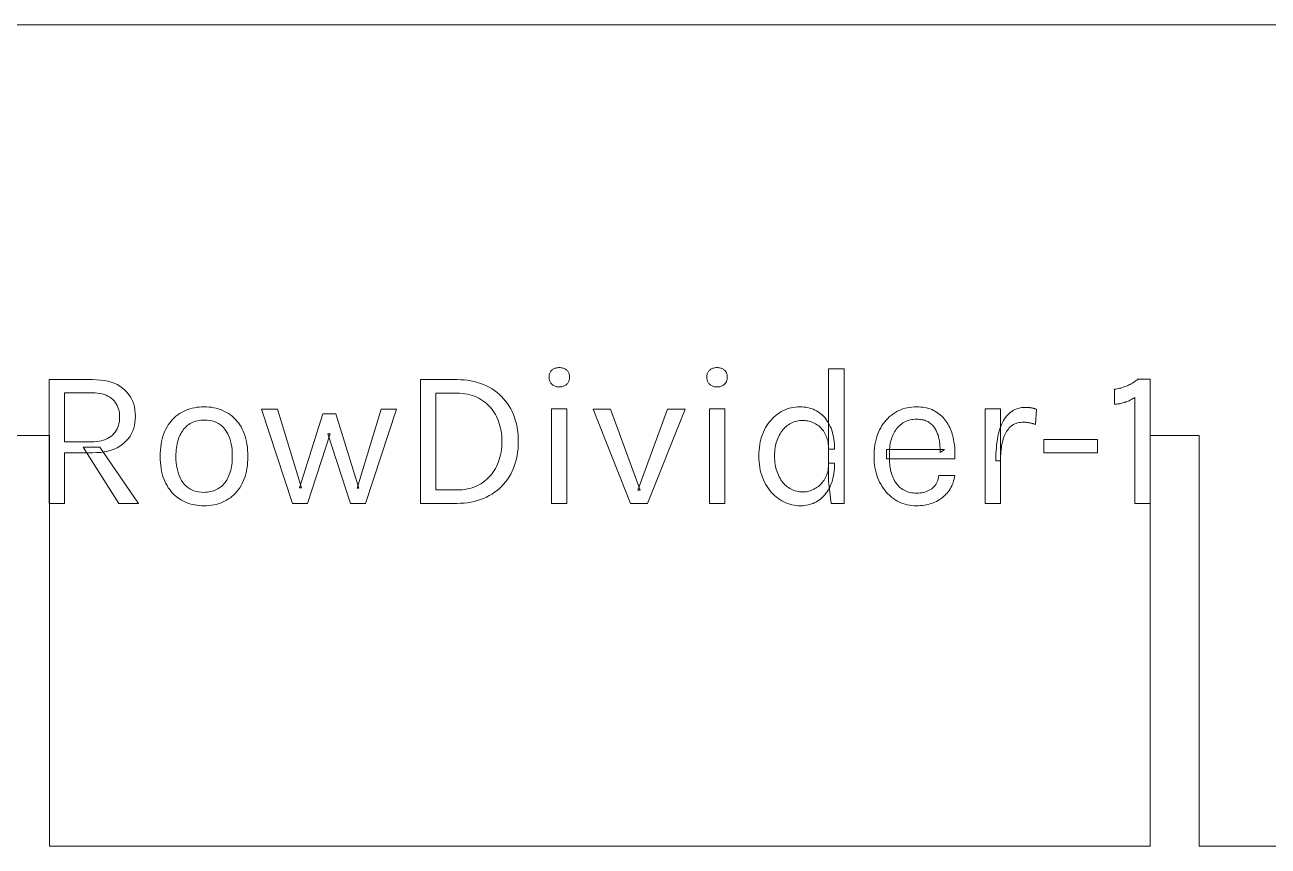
# Model space of a CAD drawing. Extents: x 3 to 513, y 3 to 383.
# Drawn here: x 76 to 151.7, y 333 to 383 of the extents above; entities that cross this region are included whole.
import ezdxf

# ---------------------------------------------------------------- set-up
doc = ezdxf.new("R2010")
doc.units = 0
doc.layers.get('0').update_dxf_attribs({"lineweight": 0})

msp = doc.modelspace()

# ---------------------------------------------------------------- linework, layer by layer
for p, q in [((216, 383), (6, 383)), ((107.952, 361.795), (107.97, 361.836)), ((107.97, 361.836), (107.992, 361.875)), ((107.992, 361.875), (108.018, 361.911)), ((108.018, 361.911), (108.046, 361.946)), ((108.046, 361.946), (108.078, 361.978)), ((108.078, 361.978), (108.113, 362.008)), ((108.113, 362.008), (108.15, 362.034)), ((108.15, 362.034), (108.19, 362.058)), ((108.19, 362.058), (108.232, 362.078)), ((108.232, 362.078), (108.276, 362.095)), ((108.276, 362.095), (108.323, 362.109)), ((108.323, 362.109), (108.372, 362.12)), ((108.372, 362.12), (108.424, 362.128)), ((108.424, 362.128), (108.478, 362.132)), ((108.478, 362.132), (108.534, 362.134)), ((108.534, 362.134), (108.534, 362.134)), ((108.534, 362.134), (108.59, 362.132)), ((108.59, 362.132), (108.644, 362.128)), ((108.644, 362.128), (108.696, 362.12)), ((108.696, 362.12), (108.745, 362.109)), ((108.745, 362.109), (108.792, 362.095)), ((108.792, 362.095), (108.836, 362.078)), ((108.836, 362.078), (108.878, 362.058)), ((108.878, 362.058), (108.918, 362.034)), ((108.918, 362.034), (108.955, 362.008)), ((108.955, 362.008), (108.99, 361.978)), ((108.99, 361.978), (109.022, 361.946)), ((109.022, 361.946), (109.05, 361.911)), ((109.05, 361.911), (109.076, 361.875)), ((109.076, 361.875), (109.098, 361.836)), ((109.098, 361.836), (109.116, 361.795)), ((117.558, 361.795), (117.576, 361.836)), ((117.576, 361.836), (117.598, 361.875)), ((117.598, 361.875), (117.624, 361.911)), ((117.624, 361.911), (117.652, 361.946)), ((117.652, 361.946), (117.684, 361.978)), ((117.684, 361.978), (117.719, 362.008)), ((117.719, 362.008), (117.756, 362.034)), ((117.756, 362.034), (117.796, 362.058)), ((117.796, 362.058), (117.838, 362.078)), ((117.838, 362.078), (117.882, 362.095)), ((117.882, 362.095), (117.929, 362.109)), ((117.929, 362.109), (117.978, 362.12)), ((117.978, 362.12), (118.03, 362.128)), ((118.03, 362.128), (118.084, 362.132)), ((118.084, 362.132), (118.14, 362.134)), ((118.14, 362.134), (118.14, 362.134)), ((118.14, 362.134), (118.196, 362.132)), ((118.196, 362.132), (118.25, 362.128)), ((118.25, 362.128), (118.302, 362.12)), ((118.302, 362.12), (118.351, 362.109)), ((118.351, 362.109), (118.398, 362.095)), ((118.398, 362.095), (118.442, 362.078)), ((118.442, 362.078), (118.484, 362.058)), ((118.484, 362.058), (118.524, 362.034)), ((118.524, 362.034), (118.561, 362.008)), ((118.561, 362.008), (118.596, 361.978)), ((118.596, 361.978), (118.628, 361.946)), ((118.628, 361.946), (118.656, 361.911)), ((118.656, 361.911), (118.682, 361.875)), ((118.682, 361.875), (118.704, 361.836)), ((118.704, 361.836), (118.722, 361.795)), ((124.932, 355.21), (124.932, 362.05)), ((124.932, 362.05), (125.868, 362.05)), ((125.868, 362.05), (125.868, 353.866)), ((77.484, 353.866), (77.484, 361.402)), ((77.484, 361.402), (80.112, 361.402)), ((80.112, 361.402), (80.364, 361.396)), ((80.364, 361.396), (80.603, 361.377)), ((80.603, 361.377), (80.83, 361.347)), ((80.83, 361.347), (81.044, 361.304)), ((81.044, 361.304), (81.245, 361.248)), ((81.245, 361.248), (81.434, 361.181)), ((81.434, 361.181), (81.611, 361.101)), ((81.611, 361.101), (81.775, 361.008)), ((100.086, 353.866), (100.086, 361.402)), ((100.086, 361.402), (102.294, 361.402)), ((102.294, 361.402), (102.519, 361.397)), ((102.519, 361.397), (102.738, 361.383)), ((102.738, 361.383), (102.951, 361.36)), ((102.951, 361.36), (103.158, 361.328)), ((103.158, 361.328), (103.359, 361.286)), ((103.359, 361.286), (103.554, 361.235)), ((103.554, 361.235), (103.743, 361.174)), ((103.743, 361.174), (103.926, 361.104)), ((103.926, 361.104), (104.103, 361.025)), ((107.91, 361.558), (107.912, 361.61)), ((107.912, 361.505), (107.91, 361.558)), ((107.91, 361.558), (107.91, 361.558)), ((107.912, 361.61), (107.917, 361.659)), ((107.917, 361.454), (107.912, 361.505)), ((107.917, 361.659), (107.925, 361.707)), ((107.925, 361.405), (107.917, 361.454)), ((107.925, 361.707), (107.937, 361.752)), ((107.937, 361.359), (107.925, 361.405)), ((107.937, 361.752), (107.952, 361.795)), ((107.952, 361.314), (107.937, 361.359)), ((107.97, 361.272), (107.952, 361.314)), ((107.992, 361.231), (107.97, 361.272)), ((108.018, 361.193), (107.992, 361.231)), ((108.046, 361.157), (108.018, 361.193)), ((108.078, 361.123), (108.046, 361.157)), ((108.113, 361.092), (108.078, 361.123)), ((108.15, 361.064), (108.113, 361.092)), ((108.19, 361.039), (108.15, 361.064)), ((108.918, 361.064), (108.878, 361.039)), ((108.955, 361.092), (108.918, 361.064)), ((108.99, 361.123), (108.955, 361.092)), ((109.022, 361.157), (108.99, 361.123)), ((109.05, 361.193), (109.022, 361.157)), ((109.076, 361.231), (109.05, 361.193)), ((109.098, 361.272), (109.076, 361.231)), ((109.116, 361.314), (109.098, 361.272)), ((109.116, 361.795), (109.131, 361.752)), ((109.131, 361.359), (109.116, 361.314)), ((109.131, 361.752), (109.143, 361.707)), ((109.143, 361.405), (109.131, 361.359)), ((109.143, 361.707), (109.151, 361.659)), ((109.151, 361.454), (109.143, 361.405)), ((109.151, 361.659), (109.156, 361.61)), ((109.156, 361.505), (109.151, 361.454)), ((109.156, 361.61), (109.158, 361.558)), ((109.158, 361.558), (109.156, 361.505)), ((109.158, 361.558), (109.158, 361.558)), ((117.516, 361.558), (117.518, 361.61)), ((117.518, 361.505), (117.516, 361.558)), ((117.516, 361.558), (117.516, 361.558)), ((117.518, 361.61), (117.523, 361.659)), ((117.523, 361.454), (117.518, 361.505)), ((117.523, 361.659), (117.531, 361.707)), ((117.531, 361.405), (117.523, 361.454)), ((117.531, 361.707), (117.543, 361.752)), ((117.543, 361.359), (117.531, 361.405)), ((117.543, 361.752), (117.558, 361.795)), ((117.558, 361.314), (117.543, 361.359)), ((117.576, 361.272), (117.558, 361.314)), ((117.598, 361.231), (117.576, 361.272)), ((117.624, 361.193), (117.598, 361.231)), ((117.652, 361.157), (117.624, 361.193)), ((117.684, 361.123), (117.652, 361.157)), ((117.719, 361.092), (117.684, 361.123)), ((117.756, 361.064), (117.719, 361.092)), ((117.796, 361.039), (117.756, 361.064)), ((118.524, 361.064), (118.484, 361.039)), ((118.561, 361.092), (118.524, 361.064)), ((118.596, 361.123), (118.561, 361.092)), ((118.628, 361.157), (118.596, 361.123)), ((118.656, 361.193), (118.628, 361.157)), ((118.682, 361.231), (118.656, 361.193)), ((118.704, 361.272), (118.682, 361.231)), ((118.722, 361.314), (118.704, 361.272)), ((118.722, 361.795), (118.737, 361.752)), ((118.737, 361.359), (118.722, 361.314)), ((118.737, 361.752), (118.749, 361.707)), ((118.749, 361.405), (118.737, 361.359)), ((118.749, 361.707), (118.757, 361.659)), ((118.757, 361.454), (118.749, 361.405)), ((118.757, 361.659), (118.762, 361.61)), ((118.762, 361.505), (118.757, 361.454)), ((118.762, 361.61), (118.764, 361.558)), ((118.764, 361.558), (118.762, 361.505)), ((118.764, 361.558), (118.764, 361.558)), ((143.144, 361.042), (143.214, 361.075)), ((143.214, 361.075), (143.284, 361.11)), ((143.284, 361.11), (143.353, 361.147)), ((143.353, 361.147), (143.422, 361.188)), ((143.422, 361.188), (143.49, 361.23)), ((143.49, 361.23), (143.557, 361.275)), ((143.557, 361.275), (143.623, 361.323)), ((143.623, 361.323), (143.689, 361.373)), ((143.689, 361.373), (143.754, 361.426)), ((143.754, 361.426), (143.754, 361.426)), ((143.754, 361.426), (144.51, 361.426)), ((143.754, 361.426), (143.754, 361.426)), ((144.51, 361.426), (144.51, 353.866)), ((78.42, 360.598), (78.42, 357.61)), ((80.112, 360.598), (78.42, 360.598)), ((78.42, 360.598), (78.42, 360.598)), ((80.27, 360.594), (80.112, 360.598)), ((80.112, 360.598), (80.112, 360.598)), ((80.421, 360.582), (80.27, 360.594)), ((80.563, 360.562), (80.421, 360.582)), ((80.698, 360.534), (80.563, 360.562)), ((80.825, 360.498), (80.698, 360.534)), ((80.945, 360.453), (80.825, 360.498)), ((81.056, 360.401), (80.945, 360.453)), ((81.16, 360.341), (81.056, 360.401)), ((81.257, 360.272), (81.16, 360.341)), ((81.775, 361.008), (81.926, 360.904)), ((81.926, 360.904), (82.065, 360.787)), ((82.065, 360.787), (82.191, 360.66)), ((82.191, 360.66), (82.304, 360.526)), ((82.304, 360.526), (82.403, 360.383)), ((82.403, 360.383), (82.489, 360.233)), ((102.294, 360.574), (101.022, 360.574)), ((101.022, 360.574), (101.022, 354.682)), ((102.462, 360.57), (102.294, 360.574)), ((102.294, 360.574), (102.294, 360.574)), ((102.294, 360.574), (102.294, 360.574)), ((102.625, 360.559), (102.462, 360.57)), ((102.784, 360.54), (102.625, 360.559)), ((102.938, 360.513), (102.784, 360.54)), ((103.087, 360.479), (102.938, 360.513)), ((103.231, 360.437), (103.087, 360.479)), ((103.371, 360.387), (103.231, 360.437)), ((103.506, 360.33), (103.371, 360.387)), ((103.636, 360.265), (103.506, 360.33)), ((104.103, 361.025), (104.274, 360.937)), ((104.274, 360.937), (104.438, 360.84)), ((104.438, 360.84), (104.595, 360.736)), ((104.595, 360.736), (104.744, 360.624)), ((104.744, 360.624), (104.886, 360.504)), ((104.886, 360.504), (105.02, 360.377)), ((105.02, 360.377), (105.146, 360.242)), ((108.232, 361.017), (108.19, 361.039)), ((108.276, 360.999), (108.232, 361.017)), ((108.323, 360.984), (108.276, 360.999)), ((108.372, 360.973), (108.323, 360.984)), ((108.424, 360.965), (108.372, 360.973)), ((108.478, 360.96), (108.424, 360.965)), ((108.534, 360.958), (108.478, 360.96)), ((108.59, 360.96), (108.534, 360.958)), ((108.534, 360.958), (108.534, 360.958)), ((108.534, 360.958), (108.534, 360.958)), ((108.644, 360.965), (108.59, 360.96)), ((108.696, 360.973), (108.644, 360.965)), ((108.745, 360.984), (108.696, 360.973)), ((108.792, 360.999), (108.745, 360.984)), ((108.836, 361.017), (108.792, 360.999)), ((108.878, 361.039), (108.836, 361.017)), ((117.838, 361.017), (117.796, 361.039)), ((117.882, 360.999), (117.838, 361.017)), ((117.929, 360.984), (117.882, 360.999)), ((117.978, 360.973), (117.929, 360.984)), ((118.03, 360.965), (117.978, 360.973)), ((118.084, 360.96), (118.03, 360.965)), ((118.14, 360.958), (118.084, 360.96)), ((118.196, 360.96), (118.14, 360.958)), ((118.14, 360.958), (118.14, 360.958)), ((118.14, 360.958), (118.14, 360.958)), ((118.25, 360.965), (118.196, 360.96)), ((118.302, 360.973), (118.25, 360.965)), ((118.351, 360.984), (118.302, 360.973)), ((118.398, 360.999), (118.351, 360.984)), ((118.442, 361.017), (118.398, 360.999)), ((118.484, 361.039), (118.442, 361.017)), ((142.338, 360.814), (142.413, 360.826)), ((142.338, 359.902), (142.338, 360.814)), ((142.413, 360.826), (142.488, 360.839)), ((142.488, 360.839), (142.563, 360.854)), ((142.563, 360.854), (142.637, 360.872)), ((142.637, 360.872), (142.711, 360.89)), ((142.711, 360.89), (142.784, 360.911)), ((142.784, 360.911), (142.857, 360.934)), ((142.857, 360.934), (142.929, 360.958)), ((142.929, 360.958), (143.001, 360.984)), ((143.001, 360.984), (143.073, 361.012)), ((143.073, 361.012), (143.144, 361.042)), ((143.574, 360.322), (143.516, 360.283)), ((143.574, 353.866), (143.574, 360.322)), ((81.345, 360.196), (81.257, 360.272)), ((81.425, 360.113), (81.345, 360.196)), ((81.497, 360.024), (81.425, 360.113)), ((81.561, 359.929), (81.497, 360.024)), ((81.616, 359.829), (81.561, 359.929)), ((81.662, 359.724), (81.616, 359.829)), ((81.7, 359.612), (81.662, 359.724)), ((81.73, 359.495), (81.7, 359.612)), ((82.489, 360.233), (82.562, 360.075)), ((82.562, 360.075), (82.622, 359.91)), ((82.622, 359.91), (82.668, 359.736)), ((82.668, 359.736), (82.701, 359.555)), ((82.701, 359.555), (82.721, 359.367)), ((85.781, 359.527), (85.91, 359.578)), ((85.91, 359.578), (86.043, 359.623)), ((86.043, 359.623), (86.179, 359.661)), ((86.179, 359.661), (86.318, 359.691)), ((86.318, 359.691), (86.461, 359.715)), ((86.461, 359.715), (86.607, 359.732)), ((86.607, 359.732), (86.757, 359.743)), ((86.757, 359.743), (86.91, 359.746)), ((86.91, 359.746), (86.91, 359.746)), ((86.91, 359.746), (87.062, 359.743)), ((87.062, 359.743), (87.211, 359.732)), ((87.211, 359.732), (87.356, 359.715)), ((87.356, 359.715), (87.498, 359.691)), ((87.498, 359.691), (87.637, 359.661)), ((87.637, 359.661), (87.772, 359.623)), ((87.772, 359.623), (87.904, 359.578)), ((87.904, 359.578), (88.033, 359.527)), ((92.292, 353.866), (90.396, 359.602)), ((90.396, 359.602), (91.368, 359.602)), ((91.368, 359.602), (92.832, 354.814)), ((96.228, 354.802), (97.692, 359.602)), ((98.628, 359.602), (96.744, 353.866)), ((97.692, 359.602), (98.628, 359.602)), ((103.761, 360.193), (103.636, 360.265)), ((103.881, 360.114), (103.761, 360.193)), ((103.996, 360.029), (103.881, 360.114)), ((104.105, 359.939), (103.996, 360.029)), ((104.208, 359.843), (104.105, 359.939)), ((104.305, 359.741), (104.208, 359.843)), ((104.397, 359.634), (104.305, 359.741)), ((104.484, 359.521), (104.397, 359.634)), ((105.146, 360.242), (105.265, 360.099)), ((105.265, 360.099), (105.376, 359.949)), ((105.376, 359.949), (105.48, 359.791)), ((105.48, 359.791), (105.576, 359.626)), ((105.576, 359.626), (105.664, 359.454)), ((108.066, 353.866), (108.066, 359.614)), ((108.066, 359.614), (109.002, 359.614)), ((109.002, 359.614), (109.002, 353.866)), ((112.878, 353.866), (110.586, 359.602)), ((110.586, 359.602), (111.654, 359.602)), ((111.654, 359.602), (113.454, 354.67)), ((113.322, 354.67), (115.122, 359.602)), ((116.19, 359.602), (113.898, 353.866)), ((115.122, 359.602), (116.19, 359.602)), ((117.672, 353.866), (117.672, 359.614)), ((117.672, 359.614), (118.608, 359.614)), ((118.608, 359.614), (118.608, 353.866)), ((122.166, 359.514), (122.285, 359.568)), ((122.285, 359.568), (122.406, 359.615)), ((122.406, 359.615), (122.53, 359.655)), ((122.53, 359.655), (122.655, 359.688)), ((122.655, 359.688), (122.783, 359.713)), ((122.783, 359.713), (122.913, 359.731)), ((122.913, 359.731), (123.046, 359.742)), ((123.046, 359.742), (123.18, 359.746)), ((123.18, 359.746), (123.18, 359.746)), ((123.18, 359.746), (123.304, 359.743)), ((123.304, 359.743), (123.426, 359.734)), ((123.426, 359.734), (123.544, 359.718)), ((123.544, 359.718), (123.66, 359.697)), ((123.66, 359.697), (123.772, 359.67)), ((123.772, 359.67), (123.881, 359.636)), ((123.881, 359.636), (123.987, 359.596)), ((123.987, 359.596), (124.09, 359.55)), ((124.09, 359.55), (124.19, 359.498)), ((129.196, 359.514), (129.321, 359.568)), ((129.321, 359.568), (129.449, 359.615)), ((129.449, 359.615), (129.581, 359.655)), ((129.581, 359.655), (129.716, 359.688)), ((129.716, 359.688), (129.855, 359.713)), ((129.855, 359.713), (129.997, 359.731)), ((129.997, 359.731), (130.142, 359.742)), ((130.142, 359.742), (130.29, 359.746)), ((130.29, 359.746), (130.29, 359.746)), ((130.29, 359.746), (130.419, 359.743)), ((130.419, 359.743), (130.544, 359.735)), ((130.544, 359.735), (130.665, 359.722)), ((130.665, 359.722), (130.782, 359.704)), ((130.782, 359.704), (130.896, 359.68)), ((130.896, 359.68), (131.006, 359.651)), ((131.006, 359.651), (131.112, 359.617)), ((131.112, 359.617), (131.214, 359.577)), ((131.214, 359.577), (131.312, 359.532)), ((134.46, 353.866), (134.46, 359.614)), ((134.46, 359.614), (135.396, 359.614)), ((135.396, 359.614), (135.396, 353.866)), ((136.192, 359.535), (136.285, 359.581)), ((136.285, 359.581), (136.382, 359.621)), ((136.382, 359.621), (136.483, 359.653)), ((136.483, 359.653), (136.587, 359.678)), ((136.587, 359.678), (136.694, 359.696)), ((136.694, 359.696), (136.805, 359.706)), ((136.805, 359.706), (136.92, 359.71)), ((136.92, 359.71), (136.92, 359.71)), ((136.92, 359.71), (136.958, 359.71)), ((136.958, 359.71), (136.995, 359.709)), ((136.995, 359.709), (137.032, 359.708)), ((137.032, 359.708), (137.068, 359.706)), ((137.068, 359.706), (137.104, 359.703)), ((137.104, 359.703), (137.139, 359.7)), ((137.139, 359.7), (137.173, 359.697)), ((137.173, 359.697), (137.206, 359.693)), ((137.206, 359.693), (137.239, 359.688)), ((137.239, 359.688), (137.271, 359.683)), ((137.271, 359.683), (137.303, 359.677)), ((137.303, 359.677), (137.335, 359.671)), ((137.335, 359.671), (137.367, 359.664)), ((137.367, 359.664), (137.399, 359.657)), ((137.399, 359.657), (137.431, 359.649)), ((137.431, 359.649), (137.463, 359.641)), ((137.463, 359.641), (137.495, 359.632)), ((137.495, 359.632), (137.527, 359.623)), ((137.527, 359.623), (137.56, 359.613)), ((137.592, 359.602), (137.532, 358.678)), ((137.56, 359.613), (137.592, 359.602)), ((137.592, 359.602), (137.592, 359.602)), ((142.402, 359.905), (142.338, 359.902)), ((142.338, 359.902), (142.338, 359.902)), ((142.465, 359.911), (142.402, 359.905)), ((142.529, 359.918), (142.465, 359.911)), ((142.592, 359.926), (142.529, 359.918)), ((142.655, 359.937), (142.592, 359.926)), ((142.719, 359.95), (142.655, 359.937)), ((142.782, 359.964), (142.719, 359.95)), ((142.845, 359.981), (142.782, 359.964)), ((142.908, 359.999), (142.845, 359.981)), ((142.971, 360.019), (142.908, 359.999)), ((143.034, 360.041), (142.971, 360.019)), ((143.096, 360.065), (143.034, 360.041)), ((143.158, 360.09), (143.096, 360.065)), ((143.219, 360.118), (143.158, 360.09)), ((143.279, 360.147), (143.219, 360.118)), ((143.339, 360.178), (143.279, 360.147)), ((143.399, 360.212), (143.339, 360.178)), ((143.458, 360.247), (143.399, 360.212)), ((143.516, 360.283), (143.458, 360.247)), ((81.728, 358.733), (81.75, 358.854)), ((81.751, 359.372), (81.73, 359.495)), ((81.75, 358.854), (81.764, 358.979)), ((81.764, 359.244), (81.751, 359.372)), ((81.768, 359.11), (81.764, 359.244)), ((81.764, 358.979), (81.768, 359.11)), ((81.768, 359.11), (81.768, 359.11)), ((82.701, 358.789), (82.668, 358.61)), ((82.721, 358.976), (82.701, 358.789)), ((82.721, 359.367), (82.728, 359.17)), ((82.728, 359.17), (82.721, 358.976)), ((82.728, 359.17), (82.728, 359.17)), ((84.814, 358.765), (84.901, 358.876)), ((84.901, 358.876), (84.994, 358.98)), ((84.994, 358.98), (85.091, 359.078)), ((85.091, 359.078), (85.194, 359.169)), ((85.194, 359.169), (85.302, 359.254)), ((85.302, 359.254), (85.415, 359.332)), ((85.415, 359.332), (85.533, 359.404)), ((85.533, 359.404), (85.655, 359.469)), ((85.655, 359.469), (85.781, 359.527)), ((86.231, 358.811), (86.145, 358.771)), ((86.321, 358.846), (86.231, 358.811)), ((86.414, 358.875), (86.321, 358.846)), ((86.511, 358.899), (86.414, 358.875)), ((86.612, 358.918), (86.511, 358.899)), ((86.715, 358.931), (86.612, 358.918)), ((86.823, 358.939), (86.715, 358.931)), ((86.934, 358.942), (86.823, 358.939)), ((87.098, 358.936), (86.934, 358.942)), ((86.934, 358.942), (86.934, 358.942)), ((87.253, 358.918), (87.098, 358.936)), ((87.401, 358.889), (87.253, 358.918)), ((87.54, 358.847), (87.401, 358.889)), ((87.671, 358.794), (87.54, 358.847)), ((87.793, 358.729), (87.671, 358.794)), ((88.033, 359.527), (88.159, 359.469)), ((88.159, 359.469), (88.281, 359.404)), ((88.281, 359.404), (88.399, 359.332)), ((88.399, 359.332), (88.512, 359.254)), ((88.512, 359.254), (88.62, 359.169)), ((88.62, 359.169), (88.722, 359.078)), ((88.722, 359.078), (88.82, 358.98)), ((88.82, 358.98), (88.912, 358.876)), ((88.912, 358.876), (88.999, 358.765)), ((92.712, 354.814), (94.14, 359.326)), ((94.14, 359.326), (94.92, 359.326)), ((94.92, 359.326), (96.336, 354.802)), ((104.565, 359.403), (104.484, 359.521)), ((104.64, 359.279), (104.565, 359.403)), ((104.709, 359.149), (104.64, 359.279)), ((104.772, 359.015), (104.709, 359.149)), ((104.829, 358.876), (104.772, 359.015)), ((104.879, 358.734), (104.829, 358.876)), ((105.664, 359.454), (105.742, 359.276)), ((105.742, 359.276), (105.812, 359.091)), ((105.812, 359.091), (105.872, 358.901)), ((105.872, 358.901), (105.922, 358.705)), ((121.251, 358.723), (121.336, 358.836)), ((121.336, 358.836), (121.424, 358.943)), ((121.424, 358.943), (121.517, 359.043)), ((121.517, 359.043), (121.615, 359.137)), ((121.615, 359.137), (121.717, 359.225)), ((121.717, 359.225), (121.824, 359.307)), ((121.824, 359.307), (121.935, 359.383)), ((121.935, 359.383), (122.05, 359.452)), ((122.05, 359.452), (122.166, 359.514)), ((122.732, 358.79), (122.651, 358.751)), ((122.816, 358.824), (122.732, 358.79)), ((122.9, 358.853), (122.816, 358.824)), ((122.987, 358.876), (122.9, 358.853)), ((123.074, 358.895), (122.987, 358.876)), ((123.164, 358.908), (123.074, 358.895)), ((123.255, 358.915), (123.164, 358.908)), ((123.348, 358.918), (123.255, 358.915)), ((123.43, 358.916), (123.348, 358.918)), ((123.348, 358.918), (123.348, 358.918)), ((123.511, 358.91), (123.43, 358.916)), ((123.592, 358.9), (123.511, 358.91)), ((123.671, 358.886), (123.592, 358.9)), ((123.749, 358.868), (123.671, 358.886)), ((123.825, 358.846), (123.749, 358.868)), ((123.901, 358.82), (123.825, 358.846)), ((123.976, 358.789), (123.901, 358.82)), ((124.049, 358.755), (123.976, 358.789)), ((124.19, 359.498), (124.287, 359.44)), ((124.287, 359.44), (124.38, 359.376)), ((124.38, 359.376), (124.469, 359.307)), ((124.469, 359.307), (124.554, 359.232)), ((124.554, 359.232), (124.635, 359.152)), ((124.635, 359.152), (124.711, 359.067)), ((124.711, 359.067), (124.783, 358.976)), ((124.783, 358.976), (124.85, 358.879)), ((124.85, 358.879), (124.914, 358.778)), ((128.258, 358.72), (128.343, 358.834)), ((128.343, 358.834), (128.432, 358.941)), ((128.432, 358.941), (128.527, 359.042)), ((128.527, 359.042), (128.626, 359.137)), ((128.626, 359.137), (128.731, 359.225)), ((128.731, 359.225), (128.84, 359.307)), ((128.84, 359.307), (128.955, 359.383)), ((128.955, 359.383), (129.074, 359.452)), ((129.074, 359.452), (129.196, 359.514)), ((129.534, 358.81), (129.454, 358.762)), ((129.617, 358.852), (129.534, 358.81)), ((129.704, 358.888), (129.617, 358.852)), ((129.795, 358.92), (129.704, 358.888)), ((129.889, 358.945), (129.795, 358.92)), ((129.987, 358.965), (129.889, 358.945)), ((130.088, 358.979), (129.987, 358.965)), ((130.193, 358.987), (130.088, 358.979)), ((130.302, 358.99), (130.193, 358.987)), ((130.388, 358.988), (130.302, 358.99)), ((130.302, 358.99), (130.302, 358.99)), ((130.471, 358.983), (130.388, 358.988)), ((130.551, 358.974), (130.471, 358.983)), ((130.627, 358.961), (130.551, 358.974)), ((130.701, 358.945), (130.627, 358.961)), ((130.771, 358.925), (130.701, 358.945)), ((130.839, 358.902), (130.771, 358.925)), ((130.903, 358.875), (130.839, 358.902)), ((130.964, 358.844), (130.903, 358.875)), ((131.022, 358.81), (130.964, 358.844)), ((131.077, 358.773), (131.022, 358.81)), ((131.312, 359.532), (131.406, 359.482)), ((131.406, 359.482), (131.497, 359.427)), ((131.497, 359.427), (131.584, 359.369)), ((131.584, 359.369), (131.667, 359.307)), ((131.667, 359.307), (131.747, 359.241)), ((131.747, 359.241), (131.823, 359.171)), ((131.823, 359.171), (131.896, 359.098)), ((131.896, 359.098), (131.965, 359.021)), ((131.965, 359.021), (132.03, 358.941)), ((132.03, 358.941), (132.092, 358.856)), ((132.092, 358.856), (132.15, 358.768)), ((135.462, 358.674), (135.517, 358.793)), ((135.517, 358.793), (135.577, 358.904)), ((135.577, 358.904), (135.64, 359.009)), ((135.64, 359.009), (135.708, 359.106)), ((135.708, 359.106), (135.779, 359.196)), ((135.779, 359.196), (135.854, 359.278)), ((135.854, 359.278), (135.933, 359.353)), ((135.933, 359.353), (136.016, 359.421)), ((136.016, 359.421), (136.102, 359.482)), ((136.102, 359.482), (136.192, 359.535)), ((136.524, 358.784), (136.436, 358.763)), ((136.616, 358.798), (136.524, 358.784)), ((136.712, 358.807), (136.616, 358.798)), ((136.812, 358.81), (136.712, 358.807)), ((136.844, 358.81), (136.812, 358.81)), ((136.812, 358.81), (136.812, 358.81)), ((136.876, 358.808), (136.844, 358.81)), ((136.909, 358.806), (136.876, 358.808)), ((136.944, 358.804), (136.909, 358.806)), ((136.978, 358.8), (136.944, 358.804)), ((137.014, 358.796), (136.978, 358.8)), ((137.051, 358.791), (137.014, 358.796)), ((137.088, 358.785), (137.051, 358.791)), ((137.127, 358.778), (137.088, 358.785)), ((81.235, 357.948), (81.327, 358.027)), ((81.327, 358.027), (81.411, 358.113)), ((81.411, 358.113), (81.486, 358.204)), ((81.486, 358.204), (81.552, 358.3)), ((81.552, 358.3), (81.609, 358.4)), ((81.609, 358.4), (81.658, 358.506)), ((81.658, 358.506), (81.697, 358.617)), ((81.697, 358.617), (81.728, 358.733)), ((82.489, 358.117), (82.403, 357.968)), ((82.562, 358.274), (82.489, 358.117)), ((82.622, 358.438), (82.562, 358.274)), ((82.668, 358.61), (82.622, 358.438)), ((84.405, 357.963), (84.457, 358.113)), ((84.457, 358.113), (84.516, 358.256)), ((84.516, 358.256), (84.582, 358.393)), ((84.582, 358.393), (84.654, 358.524)), ((84.654, 358.524), (84.731, 358.648)), ((84.731, 358.648), (84.814, 358.765)), ((85.483, 358.102), (85.437, 358.01)), ((85.532, 358.189), (85.483, 358.102)), ((85.586, 358.273), (85.532, 358.189)), ((85.642, 358.351), (85.586, 358.273)), ((85.703, 358.425), (85.642, 358.351)), ((85.768, 358.494), (85.703, 358.425)), ((85.836, 358.559), (85.768, 358.494)), ((85.907, 358.619), (85.836, 358.559)), ((85.983, 358.675), (85.907, 358.619)), ((86.062, 358.726), (85.983, 358.675)), ((86.145, 358.771), (86.062, 358.726)), ((87.907, 358.652), (87.793, 358.729)), ((88.013, 358.564), (87.907, 358.652)), ((88.111, 358.463), (88.013, 358.564)), ((88.2, 358.351), (88.111, 358.463)), ((88.281, 358.228), (88.2, 358.351)), ((88.353, 358.097), (88.281, 358.228)), ((88.417, 357.957), (88.353, 358.097)), ((88.999, 358.765), (89.081, 358.648)), ((89.081, 358.648), (89.157, 358.524)), ((89.157, 358.524), (89.229, 358.393)), ((89.229, 358.393), (89.295, 358.256)), ((89.295, 358.256), (89.353, 358.113)), ((89.353, 358.113), (89.405, 357.963)), ((94.584, 358.102), (93.204, 353.866)), ((95.832, 353.866), (94.44, 358.102)), ((94.44, 358.102), (94.584, 358.102)), ((104.922, 358.588), (104.879, 358.734)), ((104.959, 358.439), (104.922, 358.588)), ((104.989, 358.285), (104.959, 358.439)), ((105.012, 358.128), (104.989, 358.285)), ((105.029, 357.967), (105.012, 358.128)), ((105.922, 358.705), (105.964, 358.503)), ((105.964, 358.503), (105.996, 358.295)), ((105.996, 358.295), (106.02, 358.08)), ((106.02, 358.08), (106.033, 357.86)), ((120.852, 357.923), (120.903, 358.069)), ((120.903, 358.069), (120.961, 358.211)), ((120.961, 358.211), (121.026, 358.348)), ((121.026, 358.348), (121.097, 358.479)), ((121.097, 358.479), (121.172, 358.604)), ((121.172, 358.604), (121.251, 358.723)), ((121.974, 358.097), (121.923, 358.007)), ((122.028, 358.183), (121.974, 358.097)), ((122.085, 358.264), (122.028, 358.183)), ((122.145, 358.341), (122.085, 358.264)), ((122.208, 358.413), (122.145, 358.341)), ((122.275, 358.48), (122.208, 358.413)), ((122.344, 358.544), (122.275, 358.48)), ((122.417, 358.603), (122.344, 358.544)), ((122.493, 358.657), (122.417, 358.603)), ((122.571, 358.707), (122.493, 358.657)), ((122.651, 358.751), (122.571, 358.707)), ((124.122, 358.717), (124.049, 358.755)), ((124.193, 358.675), (124.122, 358.717)), ((124.261, 358.629), (124.193, 358.675)), ((124.326, 358.579), (124.261, 358.629)), ((124.388, 358.526), (124.326, 358.579)), ((124.448, 358.469), (124.388, 358.526)), ((124.505, 358.408), (124.448, 358.469)), ((124.56, 358.343), (124.505, 358.408)), ((124.612, 358.274), (124.56, 358.343)), ((124.661, 358.202), (124.612, 358.274)), ((124.707, 358.126), (124.661, 358.202)), ((124.75, 358.046), (124.707, 358.126)), ((124.788, 357.963), (124.75, 358.046)), ((124.914, 358.778), (124.973, 358.671)), ((124.973, 358.671), (125.028, 358.558)), ((125.028, 358.558), (125.078, 358.44)), ((125.078, 358.44), (125.123, 358.318)), ((125.123, 358.318), (125.163, 358.191)), ((125.163, 358.191), (125.197, 358.059)), ((125.197, 358.059), (125.226, 357.922)), ((127.863, 357.911), (127.913, 358.06)), ((127.913, 358.06), (127.97, 358.204)), ((127.97, 358.204), (128.034, 358.342)), ((128.034, 358.342), (128.104, 358.474)), ((128.104, 358.474), (128.178, 358.601)), ((128.178, 358.601), (128.258, 358.72)), ((128.859, 358.057), (128.82, 357.967)), ((128.902, 358.144), (128.859, 358.057)), ((128.948, 358.226), (128.902, 358.144)), ((128.999, 358.306), (128.948, 358.226)), ((129.053, 358.382), (128.999, 358.306)), ((129.11, 358.454), (129.053, 358.382)), ((129.172, 358.523), (129.11, 358.454)), ((129.237, 358.588), (129.172, 358.523)), ((129.305, 358.65), (129.237, 358.588)), ((129.378, 358.708), (129.305, 358.65)), ((129.454, 358.762), (129.378, 358.708)), ((131.13, 358.733), (131.077, 358.773)), ((131.18, 358.691), (131.13, 358.733)), ((131.227, 358.647), (131.18, 358.691)), ((131.273, 358.601), (131.227, 358.647)), ((131.315, 358.552), (131.273, 358.601)), ((131.355, 358.501), (131.315, 358.552)), ((131.393, 358.447), (131.355, 358.501)), ((131.428, 358.391), (131.393, 358.447)), ((131.46, 358.333), (131.428, 358.391)), ((131.49, 358.273), (131.46, 358.333)), ((131.518, 358.212), (131.49, 358.273)), ((131.545, 358.15), (131.518, 358.212)), ((131.569, 358.086), (131.545, 358.15)), ((131.591, 358.022), (131.569, 358.086)), ((132.15, 358.768), (132.205, 358.677)), ((132.205, 358.677), (132.256, 358.583)), ((132.256, 358.583), (132.304, 358.487)), ((132.304, 358.487), (132.348, 358.389)), ((132.348, 358.389), (132.389, 358.289)), ((132.389, 358.289), (132.427, 358.186)), ((132.427, 358.186), (132.461, 358.081)), ((132.461, 358.081), (132.492, 357.973)), ((135.242, 357.969), (135.278, 358.125)), ((135.278, 358.125), (135.318, 358.273)), ((135.318, 358.273), (135.362, 358.414)), ((135.362, 358.414), (135.41, 358.548)), ((135.41, 358.548), (135.462, 358.674)), ((135.677, 358.084), (135.637, 357.995)), ((135.721, 358.169), (135.677, 358.084)), ((135.768, 358.248), (135.721, 358.169)), ((135.818, 358.323), (135.768, 358.248)), ((135.872, 358.393), (135.818, 358.323)), ((135.929, 358.458), (135.872, 358.393)), ((135.99, 358.519), (135.929, 358.458)), ((136.054, 358.574), (135.99, 358.519)), ((136.123, 358.624), (136.054, 358.574)), ((136.195, 358.667), (136.123, 358.624)), ((136.271, 358.705), (136.195, 358.667)), ((136.352, 358.737), (136.271, 358.705)), ((136.436, 358.763), (136.352, 358.737)), ((137.166, 358.771), (137.127, 358.778)), ((137.205, 358.763), (137.166, 358.771)), ((137.244, 358.755), (137.205, 358.763)), ((137.282, 358.746), (137.244, 358.755)), ((137.32, 358.737), (137.282, 358.746)), ((137.357, 358.728), (137.32, 358.737)), ((137.393, 358.719), (137.357, 358.728)), ((137.428, 358.709), (137.393, 358.719)), ((137.464, 358.699), (137.428, 358.709)), ((137.498, 358.689), (137.464, 358.699)), ((137.532, 358.678), (137.498, 358.689)), ((74.5, 358.001), (77.5, 358.001)), ((77.5, 358.001), (77.5, 333)), ((78.42, 357.61), (80.04, 357.61)), ((81.708, 353.866), (79.548, 357.286)), ((79.548, 357.286), (80.568, 357.286)), ((80.04, 357.61), (80.205, 357.614)), ((80.205, 357.614), (80.362, 357.627)), ((80.362, 357.627), (80.511, 357.648)), ((80.511, 357.648), (80.652, 357.677)), ((80.568, 357.286), (82.92, 353.866)), ((80.652, 357.677), (80.785, 357.714)), ((80.785, 357.714), (80.909, 357.76)), ((80.909, 357.76), (81.026, 357.814)), ((81.026, 357.814), (81.134, 357.877)), ((81.134, 357.877), (81.235, 357.948)), ((81.775, 357.344), (81.611, 357.251)), ((81.926, 357.448), (81.775, 357.344)), ((82.065, 357.565), (81.926, 357.448)), ((82.191, 357.692), (82.065, 357.565)), ((82.304, 357.826), (82.191, 357.692)), ((82.403, 357.968), (82.304, 357.826)), ((84.248, 357.117), (84.265, 357.299)), ((84.265, 357.299), (84.29, 357.475)), ((84.29, 357.475), (84.321, 357.644)), ((84.321, 357.644), (84.359, 357.806)), ((84.359, 357.806), (84.405, 357.963)), ((85.244, 357.371), (85.226, 357.251)), ((85.266, 357.487), (85.244, 357.371)), ((85.292, 357.599), (85.266, 357.487)), ((85.323, 357.707), (85.292, 357.599)), ((85.357, 357.812), (85.323, 357.707)), ((85.395, 357.913), (85.357, 357.812)), ((85.437, 358.01), (85.395, 357.913)), ((88.473, 357.809), (88.417, 357.957)), ((88.519, 357.651), (88.473, 357.809)), ((88.558, 357.485), (88.519, 357.651)), ((88.588, 357.31), (88.558, 357.485)), ((88.609, 357.127), (88.588, 357.31)), ((89.405, 357.963), (89.45, 357.806)), ((89.45, 357.806), (89.488, 357.644)), ((89.488, 357.644), (89.519, 357.475)), ((89.519, 357.475), (89.543, 357.299)), ((89.543, 357.299), (89.56, 357.117)), ((105.012, 357.142), (105.029, 357.303)), ((105.039, 357.803), (105.029, 357.967)), ((105.029, 357.303), (105.039, 357.467)), ((105.042, 357.634), (105.039, 357.803)), ((105.039, 357.467), (105.042, 357.634)), ((105.042, 357.634), (105.042, 357.634)), ((106.033, 357.41), (106.02, 357.192)), ((106.033, 357.86), (106.038, 357.634)), ((106.038, 357.634), (106.033, 357.41)), ((106.038, 357.634), (106.038, 357.634)), ((120.698, 357.115), (120.715, 357.287)), ((120.715, 357.287), (120.739, 357.453)), ((120.739, 357.453), (120.77, 357.615)), ((120.77, 357.615), (120.807, 357.771)), ((120.807, 357.771), (120.852, 357.923)), ((121.702, 357.383), (121.681, 357.265)), ((121.727, 357.496), (121.702, 357.383)), ((121.757, 357.606), (121.727, 357.496)), ((121.792, 357.712), (121.757, 357.606)), ((121.831, 357.815), (121.792, 357.712)), ((121.875, 357.913), (121.831, 357.815)), ((121.923, 358.007), (121.875, 357.913)), ((124.822, 357.876), (124.788, 357.963)), ((124.851, 357.785), (124.822, 357.876)), ((124.876, 357.691), (124.851, 357.785)), ((124.896, 357.593), (124.876, 357.691)), ((124.912, 357.492), (124.896, 357.593)), ((124.923, 357.387), (124.912, 357.492)), ((124.93, 357.278), (124.923, 357.387)), ((124.932, 357.166), (124.93, 357.278)), ((125.226, 357.922), (125.25, 357.78)), ((125.25, 357.78), (125.268, 357.634)), ((125.268, 357.634), (125.281, 357.483)), ((125.281, 357.483), (125.289, 357.327)), ((125.289, 357.327), (125.292, 357.166)), ((127.728, 357.263), (127.752, 357.433)), ((127.752, 357.433), (127.782, 357.598)), ((127.782, 357.598), (127.819, 357.757)), ((127.819, 357.757), (127.863, 357.911)), ((128.651, 357.288), (128.641, 357.185)), ((128.664, 357.389), (128.651, 357.288)), ((128.68, 357.489), (128.664, 357.389)), ((128.701, 357.588), (128.68, 357.489)), ((128.725, 357.685), (128.701, 357.588)), ((128.753, 357.78), (128.725, 357.685)), ((128.785, 357.874), (128.753, 357.78)), ((128.82, 357.967), (128.785, 357.874)), ((131.612, 357.956), (131.591, 358.022)), ((131.63, 357.889), (131.612, 357.956)), ((131.646, 357.821), (131.63, 357.889)), ((131.661, 357.752), (131.646, 357.821)), ((131.673, 357.682), (131.661, 357.752)), ((131.684, 357.611), (131.673, 357.682)), ((131.693, 357.54), (131.684, 357.611)), ((131.7, 357.47), (131.693, 357.54)), ((131.707, 357.399), (131.7, 357.47)), ((131.711, 357.328), (131.707, 357.399)), ((131.714, 357.257), (131.711, 357.328)), ((132.492, 357.973), (132.519, 357.863)), ((132.519, 357.863), (132.543, 357.751)), ((132.543, 357.751), (132.564, 357.637)), ((132.564, 357.637), (132.581, 357.523)), ((132.581, 357.523), (132.595, 357.407)), ((132.595, 357.407), (132.606, 357.291)), ((132.606, 357.291), (132.614, 357.174)), ((135.127, 357.08), (135.142, 357.273)), ((135.142, 357.273), (135.161, 357.458)), ((135.161, 357.458), (135.184, 357.636)), ((135.184, 357.636), (135.211, 357.806)), ((135.211, 357.806), (135.242, 357.969)), ((135.465, 357.366), (135.447, 357.248)), ((135.486, 357.481), (135.465, 357.366)), ((135.51, 357.593), (135.486, 357.481)), ((135.537, 357.7), (135.51, 357.593)), ((135.567, 357.803), (135.537, 357.7)), ((135.6, 357.902), (135.567, 357.803)), ((135.637, 357.995), (135.6, 357.902)), ((138.042, 356.95), (138.042, 357.766)), ((138.042, 357.766), (141.306, 357.766)), ((141.306, 357.766), (141.306, 356.95)), ((144.5, 333), (144.5, 358.001)), ((144.5, 358.001), (147.5, 358.001)), ((147.5, 358.001), (147.5, 333)), ((80.112, 356.95), (78.42, 356.95)), ((78.42, 356.95), (78.42, 353.866)), ((80.364, 356.956), (80.112, 356.95)), ((80.112, 356.95), (80.112, 356.95)), ((80.603, 356.975), (80.364, 356.956)), ((80.83, 357.005), (80.603, 356.975)), ((81.044, 357.048), (80.83, 357.005)), ((81.245, 357.104), (81.044, 357.048)), ((81.434, 357.171), (81.245, 357.104)), ((81.611, 357.251), (81.434, 357.171)), ((84.234, 356.734), (84.237, 356.929)), ((84.237, 356.54), (84.234, 356.734)), ((84.234, 356.734), (84.234, 356.734)), ((84.237, 356.929), (84.248, 357.117)), ((84.248, 356.353), (84.237, 356.54)), ((85.196, 356.869), (85.194, 356.734)), ((85.194, 356.734), (85.194, 356.734)), ((85.194, 356.734), (85.198, 356.535)), ((85.202, 357), (85.196, 356.869)), ((85.198, 356.535), (85.211, 356.345)), ((85.212, 357.127), (85.202, 357)), ((85.226, 357.251), (85.212, 357.127)), ((88.622, 356.935), (88.609, 357.127)), ((88.618, 356.47), (88.624, 356.6)), ((88.626, 356.734), (88.622, 356.935)), ((88.624, 356.6), (88.626, 356.734)), ((88.626, 356.734), (88.626, 356.734)), ((89.56, 357.117), (89.571, 356.929)), ((89.571, 356.54), (89.56, 356.353)), ((89.571, 356.929), (89.574, 356.734)), ((89.574, 356.734), (89.571, 356.54)), ((89.574, 356.734), (89.574, 356.734)), ((104.829, 356.394), (104.879, 356.536)), ((104.879, 356.536), (104.922, 356.683)), ((104.922, 356.683), (104.959, 356.832)), ((104.959, 356.832), (104.989, 356.986)), ((104.989, 356.986), (105.012, 357.142)), ((105.922, 356.572), (105.872, 356.377)), ((105.964, 356.773), (105.922, 356.572)), ((105.996, 356.98), (105.964, 356.773)), ((106.02, 357.192), (105.996, 356.98)), ((120.684, 356.758), (120.687, 356.939)), ((120.687, 356.576), (120.684, 356.758)), ((120.684, 356.758), (120.684, 356.758)), ((120.687, 356.939), (120.698, 357.115)), ((120.698, 356.398), (120.687, 356.576)), ((121.646, 356.891), (121.644, 356.758)), ((121.644, 356.758), (121.644, 356.758)), ((121.644, 356.758), (121.646, 356.623)), ((121.653, 357.019), (121.646, 356.891)), ((121.646, 356.623), (121.653, 356.492)), ((121.665, 357.144), (121.653, 357.019)), ((121.681, 357.265), (121.665, 357.144)), ((125.292, 357.166), (124.932, 357.166)), ((125.292, 357.166), (125.292, 357.166)), ((127.698, 356.722), (127.701, 356.908)), ((127.701, 356.548), (127.698, 356.722)), ((127.698, 356.722), (127.698, 356.722)), ((127.701, 356.908), (127.711, 357.088)), ((127.712, 356.377), (127.701, 356.548)), ((127.711, 357.088), (127.728, 357.263)), ((128.454, 356.578), (128.454, 357.154)), ((128.454, 357.154), (131.988, 357.154)), ((132.606, 356.578), (128.454, 356.578)), ((128.636, 357.08), (128.634, 356.974)), ((128.634, 356.974), (128.634, 356.974)), ((128.634, 356.974), (128.634, 356.59)), ((128.634, 356.59), (128.636, 356.471)), ((128.641, 357.185), (128.636, 357.08)), ((131.988, 357.154), (131.712, 356.974)), ((131.712, 356.974), (131.715, 357.045)), ((131.716, 357.186), (131.714, 357.257)), ((131.715, 357.045), (131.716, 357.116)), ((131.716, 357.116), (131.716, 357.186)), ((132.614, 356.699), (132.606, 356.578)), ((132.606, 356.578), (132.606, 356.578)), ((132.614, 357.174), (132.619, 357.057)), ((132.619, 356.819), (132.614, 356.699)), ((132.619, 357.057), (132.62, 356.938)), ((132.62, 356.938), (132.619, 356.819)), ((135.108, 356.458), (135.11, 356.673)), ((135.11, 356.673), (135.116, 356.88)), ((135.116, 356.88), (135.127, 357.08)), ((135.397, 356.599), (135.396, 356.458)), ((135.402, 356.736), (135.397, 356.599)), ((135.409, 356.87), (135.402, 356.736)), ((135.419, 356.999), (135.409, 356.87)), ((135.431, 357.125), (135.419, 356.999)), ((135.447, 357.248), (135.431, 357.125)), ((141.306, 356.95), (138.042, 356.95)), ((141.306, 356.95), (141.306, 356.95)), ((84.265, 356.172), (84.248, 356.353)), ((84.29, 355.997), (84.265, 356.172)), ((84.321, 355.828), (84.29, 355.997)), ((84.359, 355.666), (84.321, 355.828)), ((85.211, 356.345), (85.233, 356.164)), ((85.233, 356.164), (85.263, 355.99)), ((85.263, 355.99), (85.301, 355.826)), ((85.301, 355.826), (85.348, 355.669)), ((88.463, 355.664), (88.497, 355.768)), ((88.497, 355.768), (88.528, 355.876)), ((88.528, 355.876), (88.554, 355.987)), ((88.554, 355.987), (88.576, 356.103)), ((88.576, 356.103), (88.594, 356.221)), ((88.594, 356.221), (88.608, 356.344)), ((88.608, 356.344), (88.618, 356.47)), ((89.488, 355.828), (89.45, 355.666)), ((89.519, 355.997), (89.488, 355.828)), ((89.543, 356.172), (89.519, 355.997)), ((89.56, 356.353), (89.543, 356.172)), ((104.484, 355.743), (104.565, 355.863)), ((104.565, 355.863), (104.64, 355.988)), ((104.64, 355.988), (104.709, 356.119)), ((104.709, 356.119), (104.772, 356.255)), ((104.772, 356.255), (104.829, 356.394)), ((105.664, 355.826), (105.576, 355.654)), ((105.742, 356.004), (105.664, 355.826)), ((105.812, 356.188), (105.742, 356.004)), ((105.872, 356.377), (105.812, 356.188)), ((120.715, 356.225), (120.698, 356.398)), ((120.74, 356.058), (120.715, 356.225)), ((120.771, 355.895), (120.74, 356.058)), ((120.809, 355.737), (120.771, 355.895)), ((121.653, 356.492), (121.665, 356.365)), ((121.665, 356.365), (121.681, 356.242)), ((121.681, 356.242), (121.702, 356.122)), ((121.702, 356.122), (121.727, 356.006)), ((121.727, 356.006), (121.757, 355.894)), ((121.757, 355.894), (121.792, 355.786)), ((121.792, 355.786), (121.831, 355.682)), ((124.848, 355.704), (124.874, 355.797)), ((124.874, 355.797), (124.895, 355.894)), ((124.895, 355.894), (124.911, 355.994)), ((124.911, 355.994), (124.923, 356.097)), ((124.923, 356.097), (124.93, 356.204)), ((124.93, 356.204), (124.932, 356.314)), ((124.932, 356.314), (124.932, 356.314)), ((124.932, 356.314), (125.292, 356.314)), ((125.267, 355.837), (125.248, 355.688)), ((125.281, 355.991), (125.267, 355.837)), ((125.289, 356.15), (125.281, 355.991)), ((125.292, 356.314), (125.289, 356.15)), ((127.729, 356.211), (127.712, 356.377)), ((127.752, 356.049), (127.729, 356.211)), ((127.783, 355.891), (127.752, 356.049)), ((127.82, 355.737), (127.783, 355.891)), ((128.636, 356.471), (128.641, 356.355)), ((128.641, 356.355), (128.65, 356.241)), ((128.65, 356.241), (128.663, 356.13)), ((128.663, 356.13), (128.68, 356.022)), ((128.68, 356.022), (128.7, 355.915)), ((128.7, 355.915), (128.724, 355.812)), ((128.724, 355.812), (128.751, 355.711)), ((135.396, 356.458), (135.108, 356.458)), ((135.396, 356.458), (135.396, 356.458)), ((135.396, 356.458), (135.396, 356.458)), ((84.405, 355.509), (84.359, 355.666)), ((84.457, 355.359), (84.405, 355.509)), ((84.516, 355.216), (84.457, 355.359)), ((84.582, 355.078), (84.516, 355.216)), ((84.654, 354.947), (84.582, 355.078)), ((85.348, 355.669), (85.404, 355.522)), ((85.404, 355.522), (85.469, 355.382)), ((85.469, 355.382), (85.541, 355.251)), ((85.541, 355.251), (85.623, 355.129)), ((85.623, 355.129), (85.713, 355.017)), ((85.713, 355.017), (85.811, 354.916)), ((88.051, 354.985), (88.116, 355.055)), ((88.116, 355.055), (88.177, 355.128)), ((88.177, 355.128), (88.234, 355.206)), ((88.234, 355.206), (88.287, 355.289)), ((88.287, 355.289), (88.337, 355.376)), ((88.337, 355.376), (88.383, 355.468)), ((88.383, 355.468), (88.425, 355.564)), ((88.425, 355.564), (88.463, 355.664)), ((89.229, 355.078), (89.157, 354.947)), ((89.295, 355.216), (89.229, 355.078)), ((89.353, 355.359), (89.295, 355.216)), ((89.405, 355.509), (89.353, 355.359)), ((89.45, 355.666), (89.405, 355.509)), ((103.636, 354.993), (103.761, 355.066)), ((103.761, 355.066), (103.881, 355.146)), ((103.881, 355.146), (103.996, 355.231)), ((103.996, 355.231), (104.105, 355.322)), ((104.105, 355.322), (104.208, 355.419)), ((104.208, 355.419), (104.305, 355.521)), ((104.305, 355.521), (104.397, 355.629)), ((104.397, 355.629), (104.484, 355.743)), ((105.146, 355.037), (105.02, 354.902)), ((105.265, 355.18), (105.146, 355.037)), ((105.376, 355.331), (105.265, 355.18)), ((105.48, 355.489), (105.376, 355.331)), ((105.576, 355.654), (105.48, 355.489)), ((120.855, 355.583), (120.809, 355.737)), ((120.907, 355.435), (120.855, 355.583)), ((120.966, 355.292), (120.907, 355.435)), ((121.032, 355.153), (120.966, 355.292)), ((121.104, 355.02), (121.032, 355.153)), ((121.181, 354.893), (121.104, 355.02)), ((121.831, 355.682), (121.875, 355.582)), ((121.875, 355.582), (121.923, 355.486)), ((121.923, 355.486), (121.974, 355.394)), ((121.974, 355.394), (122.028, 355.307)), ((122.028, 355.307), (122.085, 355.225)), ((122.085, 355.225), (122.145, 355.147)), ((122.145, 355.147), (122.208, 355.074)), ((122.208, 355.074), (122.275, 355.005)), ((122.275, 355.005), (122.344, 354.941)), ((124.371, 354.959), (124.432, 355.017)), ((124.432, 355.017), (124.49, 355.079)), ((124.49, 355.079), (124.546, 355.144)), ((124.546, 355.144), (124.599, 355.213)), ((124.599, 355.213), (124.65, 355.286)), ((124.65, 355.286), (124.698, 355.363)), ((124.698, 355.363), (124.742, 355.443)), ((124.742, 355.443), (124.782, 355.527)), ((124.782, 355.527), (124.817, 355.614)), ((124.817, 355.614), (124.848, 355.704)), ((125.088, 353.866), (124.932, 355.21)), ((125.071, 355.019), (125.019, 354.901)), ((125.117, 355.143), (125.071, 355.019)), ((125.158, 355.271), (125.117, 355.143)), ((125.194, 355.405), (125.158, 355.271)), ((125.224, 355.544), (125.194, 355.405)), ((125.248, 355.688), (125.224, 355.544)), ((127.864, 355.587), (127.82, 355.737)), ((127.915, 355.441), (127.864, 355.587)), ((127.973, 355.3), (127.915, 355.441)), ((128.037, 355.162), (127.973, 355.3)), ((128.107, 355.029), (128.037, 355.162)), ((128.182, 354.903), (128.107, 355.029)), ((128.751, 355.711), (128.782, 355.612)), ((128.782, 355.612), (128.817, 355.516)), ((128.817, 355.516), (128.855, 355.423)), ((128.855, 355.423), (128.898, 355.334)), ((128.898, 355.334), (128.943, 355.249)), ((128.943, 355.249), (128.993, 355.168)), ((128.993, 355.168), (129.046, 355.091)), ((129.046, 355.091), (129.102, 355.018)), ((129.102, 355.018), (129.163, 354.949)), ((131.399, 354.945), (131.451, 355.017)), ((131.451, 355.017), (131.498, 355.094)), ((131.498, 355.094), (131.538, 355.177)), ((131.538, 355.177), (131.574, 355.264)), ((131.574, 355.264), (131.604, 355.357)), ((131.604, 355.357), (131.628, 355.455)), ((131.628, 355.455), (131.646, 355.558)), ((131.646, 355.558), (131.646, 355.558)), ((131.646, 355.558), (132.618, 355.558)), ((132.471, 355.028), (132.428, 354.931)), ((132.51, 355.127), (132.471, 355.028)), ((132.543, 355.23), (132.51, 355.127)), ((132.573, 355.336), (132.543, 355.23)), ((132.598, 355.446), (132.573, 355.336)), ((132.618, 355.558), (132.598, 355.446)), ((84.731, 354.822), (84.654, 354.947)), ((84.814, 354.704), (84.731, 354.822)), ((84.901, 354.593), (84.814, 354.704)), ((84.994, 354.488), (84.901, 354.593)), ((85.091, 354.39), (84.994, 354.488)), ((85.194, 354.299), (85.091, 354.39)), ((85.302, 354.214), (85.194, 354.299)), ((85.811, 354.916), (85.917, 354.828)), ((85.917, 354.828), (86.031, 354.751)), ((86.031, 354.751), (86.153, 354.686)), ((86.153, 354.686), (86.284, 354.633)), ((86.284, 354.633), (86.422, 354.591)), ((86.422, 354.591), (86.569, 354.562)), ((86.569, 354.562), (86.723, 354.544)), ((86.723, 354.544), (86.886, 354.538)), ((86.886, 354.538), (86.996, 354.541)), ((86.886, 354.538), (86.886, 354.538)), ((86.886, 354.538), (86.886, 354.538)), ((86.996, 354.541), (87.102, 354.549)), ((87.102, 354.549), (87.206, 354.562)), ((87.206, 354.562), (87.306, 354.581)), ((87.306, 354.581), (87.402, 354.605)), ((87.402, 354.605), (87.495, 354.634)), ((87.495, 354.634), (87.585, 354.669)), ((87.585, 354.669), (87.671, 354.709)), ((87.671, 354.709), (87.754, 354.754)), ((87.754, 354.754), (87.834, 354.805)), ((87.834, 354.805), (87.91, 354.861)), ((87.91, 354.861), (87.982, 354.921)), ((87.982, 354.921), (88.051, 354.985)), ((88.62, 354.299), (88.512, 354.214)), ((88.722, 354.39), (88.62, 354.299)), ((88.82, 354.488), (88.722, 354.39)), ((88.912, 354.593), (88.82, 354.488)), ((88.999, 354.704), (88.912, 354.593)), ((89.081, 354.822), (88.999, 354.704)), ((89.157, 354.947), (89.081, 354.822)), ((92.832, 354.814), (92.712, 354.814)), ((96.336, 354.802), (96.228, 354.802)), ((101.022, 354.682), (102.294, 354.682)), ((102.294, 354.682), (102.462, 354.686)), ((102.462, 354.686), (102.625, 354.697)), ((102.625, 354.697), (102.784, 354.717)), ((102.784, 354.717), (102.938, 354.743)), ((102.938, 354.743), (103.087, 354.778)), ((103.087, 354.778), (103.231, 354.82)), ((103.231, 354.82), (103.371, 354.87)), ((103.371, 354.87), (103.506, 354.928)), ((103.506, 354.928), (103.636, 354.993)), ((104.103, 354.248), (103.926, 354.167)), ((104.274, 354.337), (104.103, 354.248)), ((104.438, 354.435), (104.274, 354.337)), ((104.595, 354.54), (104.438, 354.435)), ((104.744, 354.653), (104.595, 354.54)), ((104.886, 354.774), (104.744, 354.653)), ((105.02, 354.902), (104.886, 354.774)), ((113.454, 354.67), (113.322, 354.67)), ((121.262, 354.772), (121.181, 354.893)), ((121.348, 354.657), (121.262, 354.772)), ((121.439, 354.548), (121.348, 354.657)), ((121.534, 354.446), (121.439, 354.548)), ((121.634, 354.35), (121.534, 354.446)), ((121.739, 354.259), (121.634, 354.35)), ((121.848, 354.175), (121.739, 354.259)), ((122.344, 354.941), (122.417, 354.881)), ((122.417, 354.881), (122.493, 354.826)), ((122.493, 354.826), (122.571, 354.776)), ((122.571, 354.776), (122.651, 354.731)), ((122.651, 354.731), (122.732, 354.691)), ((122.732, 354.691), (122.816, 354.657)), ((122.816, 354.657), (122.9, 354.628)), ((122.9, 354.628), (122.987, 354.604)), ((122.987, 354.604), (123.074, 354.586)), ((123.074, 354.586), (123.164, 354.573)), ((123.164, 354.573), (123.255, 354.565)), ((123.255, 354.565), (123.348, 354.562)), ((123.348, 354.562), (123.426, 354.564)), ((123.348, 354.562), (123.348, 354.562)), ((123.426, 354.564), (123.503, 354.57)), ((123.503, 354.57), (123.58, 354.58)), ((123.58, 354.58), (123.656, 354.595)), ((123.656, 354.595), (123.731, 354.613)), ((123.731, 354.613), (123.806, 354.635)), ((123.806, 354.635), (123.881, 354.662)), ((123.881, 354.662), (123.955, 354.693)), ((123.955, 354.693), (124.028, 354.727)), ((124.028, 354.727), (124.101, 354.766)), ((124.101, 354.766), (124.172, 354.809)), ((124.172, 354.809), (124.241, 354.855)), ((124.241, 354.855), (124.307, 354.905)), ((124.307, 354.905), (124.371, 354.959)), ((124.622, 354.307), (124.543, 354.227)), ((124.698, 354.392), (124.622, 354.307)), ((124.77, 354.482), (124.698, 354.392)), ((124.838, 354.579), (124.77, 354.482)), ((124.902, 354.681), (124.838, 354.579)), ((124.962, 354.788), (124.902, 354.681)), ((125.019, 354.901), (124.962, 354.788)), ((128.263, 354.782), (128.182, 354.903)), ((128.348, 354.667), (128.263, 354.782)), ((128.438, 354.558), (128.348, 354.667)), ((128.532, 354.455), (128.438, 354.558)), ((128.632, 354.358), (128.532, 354.455)), ((128.737, 354.267), (128.632, 354.358)), ((128.846, 354.182), (128.737, 354.267)), ((129.163, 354.949), (129.227, 354.884)), ((129.227, 354.884), (129.295, 354.823)), ((129.295, 354.823), (129.366, 354.766)), ((129.366, 354.766), (129.441, 354.714)), ((129.441, 354.714), (129.52, 354.667)), ((129.52, 354.667), (129.603, 354.625)), ((129.603, 354.625), (129.69, 354.589)), ((129.69, 354.589), (129.78, 354.559)), ((129.78, 354.559), (129.874, 354.534)), ((129.874, 354.534), (129.972, 354.515)), ((129.972, 354.515), (130.074, 354.501)), ((130.074, 354.501), (130.18, 354.493)), ((130.18, 354.493), (130.29, 354.49)), ((130.29, 354.49), (130.4, 354.493)), ((130.29, 354.49), (130.29, 354.49)), ((130.4, 354.493), (130.505, 354.501)), ((130.505, 354.501), (130.607, 354.514)), ((130.607, 354.514), (130.705, 354.533)), ((130.705, 354.533), (130.798, 354.558)), ((130.798, 354.558), (130.888, 354.587)), ((130.888, 354.587), (130.974, 354.622)), ((130.974, 354.622), (131.056, 354.663)), ((131.056, 354.663), (131.134, 354.709)), ((131.134, 354.709), (131.208, 354.76)), ((131.208, 354.76), (131.277, 354.817)), ((131.277, 354.817), (131.341, 354.878)), ((131.341, 354.878), (131.399, 354.945)), ((131.928, 354.278), (131.849, 354.213)), ((132.004, 354.347), (131.928, 354.278)), ((132.076, 354.42), (132.004, 354.347)), ((132.145, 354.497), (132.076, 354.42)), ((132.21, 354.577), (132.145, 354.497)), ((132.271, 354.661), (132.21, 354.577)), ((132.328, 354.748), (132.271, 354.661)), ((132.38, 354.838), (132.328, 354.748)), ((132.428, 354.931), (132.38, 354.838)), ((78.42, 353.866), (77.484, 353.866)), ((78.42, 353.866), (78.42, 353.866)), ((82.92, 353.866), (81.708, 353.866)), ((82.92, 353.866), (82.92, 353.866)), ((85.415, 354.136), (85.302, 354.214)), ((85.533, 354.064), (85.415, 354.136)), ((85.655, 353.999), (85.533, 354.064)), ((85.781, 353.941), (85.655, 353.999)), ((85.91, 353.89), (85.781, 353.941)), ((86.043, 353.845), (85.91, 353.89)), ((86.179, 353.808), (86.043, 353.845)), ((86.318, 353.777), (86.179, 353.808)), ((86.461, 353.753), (86.318, 353.777)), ((86.607, 353.736), (86.461, 353.753)), ((86.757, 353.725), (86.607, 353.736)), ((86.91, 353.722), (86.757, 353.725)), ((87.062, 353.725), (86.91, 353.722)), ((86.91, 353.722), (86.91, 353.722)), ((86.91, 353.722), (86.91, 353.722)), ((87.211, 353.736), (87.062, 353.725)), ((87.356, 353.753), (87.211, 353.736)), ((87.498, 353.777), (87.356, 353.753)), ((87.637, 353.808), (87.498, 353.777)), ((87.772, 353.845), (87.637, 353.808)), ((87.904, 353.89), (87.772, 353.845)), ((88.033, 353.941), (87.904, 353.89)), ((88.159, 353.999), (88.033, 353.941)), ((88.281, 354.064), (88.159, 353.999)), ((88.399, 354.136), (88.281, 354.064)), ((88.512, 354.214), (88.399, 354.136)), ((93.204, 353.866), (92.292, 353.866)), ((92.292, 353.866), (92.292, 353.866)), ((96.744, 353.866), (95.832, 353.866)), ((102.294, 353.866), (100.086, 353.866)), ((100.086, 353.866), (100.086, 353.866)), ((102.519, 353.871), (102.294, 353.866)), ((102.294, 353.866), (102.294, 353.866)), ((102.738, 353.885), (102.519, 353.871)), ((102.951, 353.908), (102.738, 353.885)), ((103.158, 353.941), (102.951, 353.908)), ((103.359, 353.984), (103.158, 353.941)), ((103.554, 354.036), (103.359, 353.984)), ((103.743, 354.097), (103.554, 354.036)), ((103.926, 354.167), (103.743, 354.097)), ((109.002, 353.866), (108.066, 353.866)), ((109.002, 353.866), (109.002, 353.866)), ((113.898, 353.866), (112.878, 353.866)), ((112.878, 353.866), (112.878, 353.866)), ((118.608, 353.866), (117.672, 353.866)), ((118.608, 353.866), (118.608, 353.866)), ((121.962, 354.097), (121.848, 354.175)), ((122.08, 354.026), (121.962, 354.097)), ((122.199, 353.962), (122.08, 354.026)), ((122.321, 353.906), (122.199, 353.962)), ((122.446, 353.857), (122.321, 353.906)), ((122.573, 353.816), (122.446, 353.857)), ((122.701, 353.782), (122.573, 353.816)), ((122.833, 353.756), (122.701, 353.782)), ((122.966, 353.737), (122.833, 353.756)), ((123.102, 353.726), (122.966, 353.737)), ((123.24, 353.722), (123.102, 353.726)), ((123.354, 353.725), (123.24, 353.722)), ((123.24, 353.722), (123.24, 353.722)), ((123.24, 353.722), (123.24, 353.722)), ((123.466, 353.734), (123.354, 353.725)), ((123.576, 353.749), (123.466, 353.734)), ((123.683, 353.77), (123.576, 353.749)), ((123.788, 353.797), (123.683, 353.77)), ((123.891, 353.83), (123.788, 353.797)), ((123.992, 353.869), (123.891, 353.83)), ((124.091, 353.914), (123.992, 353.869)), ((124.187, 353.965), (124.091, 353.914)), ((124.281, 354.022), (124.187, 353.965)), ((124.372, 354.085), (124.281, 354.022)), ((124.459, 354.153), (124.372, 354.085)), ((124.543, 354.227), (124.459, 354.153)), ((125.868, 353.866), (125.088, 353.866)), ((125.868, 353.866), (125.868, 353.866)), ((128.961, 354.103), (128.846, 354.182)), ((129.08, 354.031), (128.961, 354.103)), ((129.201, 353.966), (129.08, 354.031)), ((129.326, 353.909), (129.201, 353.966)), ((129.454, 353.859), (129.326, 353.909)), ((129.586, 353.817), (129.454, 353.859)), ((129.72, 353.783), (129.586, 353.817)), ((129.858, 353.756), (129.72, 353.783)), ((129.999, 353.737), (129.858, 353.756)), ((130.143, 353.726), (129.999, 353.737)), ((130.29, 353.722), (130.143, 353.726)), ((130.412, 353.724), (130.29, 353.722)), ((130.29, 353.722), (130.29, 353.722)), ((130.29, 353.722), (130.29, 353.722)), ((130.532, 353.731), (130.412, 353.724)), ((130.649, 353.742), (130.532, 353.731)), ((130.764, 353.758), (130.649, 353.742)), ((130.877, 353.777), (130.764, 353.758)), ((130.986, 353.802), (130.877, 353.777)), ((131.093, 353.831), (130.986, 353.802)), ((131.198, 353.864), (131.093, 353.831)), ((131.3, 353.902), (131.198, 353.864)), ((131.4, 353.944), (131.3, 353.902)), ((131.497, 353.99), (131.4, 353.944)), ((131.59, 354.04), (131.497, 353.99)), ((131.68, 354.094), (131.59, 354.04)), ((131.766, 354.152), (131.68, 354.094)), ((131.849, 354.213), (131.766, 354.152)), ((135.396, 353.866), (134.46, 353.866)), ((135.396, 353.866), (135.396, 353.866)), ((144.51, 353.866), (143.574, 353.866)), ((77.5, 333), (144.5, 333)), ((147.5, 333), (216, 333))]:
    msp.add_line(p, q)

doc.saveas('drawing.dxf')
